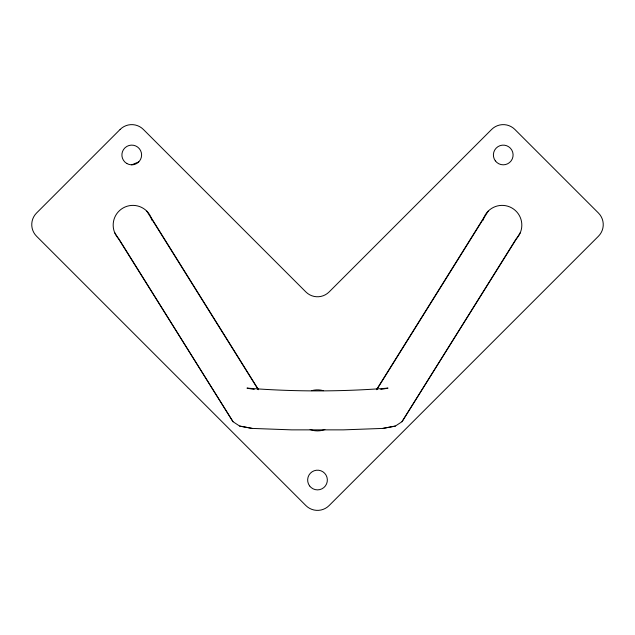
<?xml version="1.0" encoding="UTF-8"?>
<svg xmlns="http://www.w3.org/2000/svg" width="635" height="635" viewBox="0 0 635 635"><rect width="100%" height="100%" fill="white"/><g stroke="black" fill="none" stroke-linecap="round" stroke-linejoin="round"><path stroke-width="0.95" d="M376.547 389.636L483.902 217.591M376.73 389.684L488.172 211.185M114.673 232.624L232.997 421.696L239.665 426.077L252.174 428.411L291.648 429.863L343.352 429.863L382.826 428.411L395.335 426.077L402.003 421.696L516.057 239.03A19.717 19.717 0 0 0 511.826 207.939A19.717 19.717 0 0 0 482.981 220.329M520.327 232.624L402.003 421.696M131.755 164.822L138.716 161.941M380.778 389.493L388.025 388.112C341.241 391.827 293.759 391.827 246.975 388.112L254.222 389.493M382.826 428.411L395.335 426.077M239.665 426.077L252.174 428.411M151.098 217.591L258.453 389.636M146.828 211.185L258.27 389.684M232.997 421.696L118.943 239.03A19.717 19.717 0 0 1 123.174 207.939A19.717 19.717 0 0 1 152.019 220.329M324.89 429.522A20.518 20.518 0 0 1 310.11 429.522M311.69 390.692A20.518 20.518 0 0 1 323.31 390.692M120.142 129.429L36.56 213.019A16.415 16.415 0 0 0 36.56 236.236L305.887 505.571A16.415 16.415 0 0 0 329.113 505.571L598.44 236.236A16.415 16.415 0 0 0 598.44 213.019L514.858 129.429A16.415 16.415 0 0 0 491.641 129.429L329.113 291.957A16.415 16.415 0 0 1 305.887 291.957L143.359 129.429A16.415 16.415 0 0 0 120.142 129.429M126.825 163.505A9.85 9.85 0 0 0 141.605 154.972A9.85 9.85 0 0 0 126.825 146.439A9.85 9.85 0 0 0 126.825 163.505M309.594 485.902A9.85 9.85 0 0 0 326.541 483.941A9.85 9.85 0 0 0 316.365 470.241A9.85 9.85 0 0 0 309.594 485.902M495.34 160.845A9.85 9.85 0 0 0 512.286 158.885A9.85 9.85 0 0 0 502.118 145.185A9.85 9.85 0 0 0 495.34 160.845"/></g></svg>
